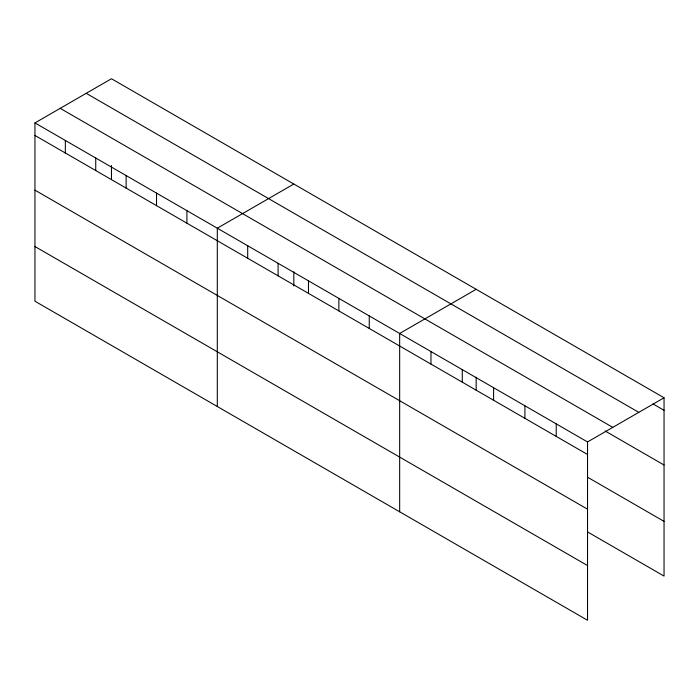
<?xml version="1.0" encoding="UTF-8"?>
<svg xmlns="http://www.w3.org/2000/svg" width="699" height="699" viewBox="0 0 699 699"><rect width="100%" height="100%" fill="white"/><g stroke="black" fill="none" stroke-linecap="round" stroke-linejoin="round"><path stroke-width="1.05" d="M34.95 122.919L587.536 441.951L587.536 620.258L34.95 301.225L34.95 122.919L111.464 78.742L664.05 397.775L664.05 576.081L587.606 531.948M293.816 184.02L217.302 228.197L217.302 406.503M476.168 289.307L399.662 333.475L399.662 511.79M587.536 441.951L664.05 397.775M652.997 403.926L664.05 410.304M86.213 93.317L638.799 412.349M60.201 108.336L612.787 427.369M605.107 430.986L664.05 465.01M34.95 135.449L587.536 454.481M587.606 477.242L664.05 521.375M34.95 190.154L587.536 509.187M34.95 246.52L587.536 565.552M556.221 423.874L556.221 436.403M524.914 405.796L524.914 418.325M493.599 387.709L493.599 400.247M476.168 377.137L476.168 390.147M462.284 369.631L462.284 382.17M430.968 351.553L430.968 364.092M369.264 315.931L369.264 328.46M338.875 298.386L338.875 310.915M308.477 280.841L308.477 293.37M293.816 271.859L293.816 285.943M278.088 263.287L278.088 275.825M247.699 245.742L247.699 258.272M186.913 210.652L186.913 223.182M156.524 193.099L156.524 205.637M126.126 175.554L126.126 188.092M111.464 165.488L111.464 179.582M95.737 158.009L95.737 170.539M65.339 140.464L65.339 152.994"/></g></svg>
